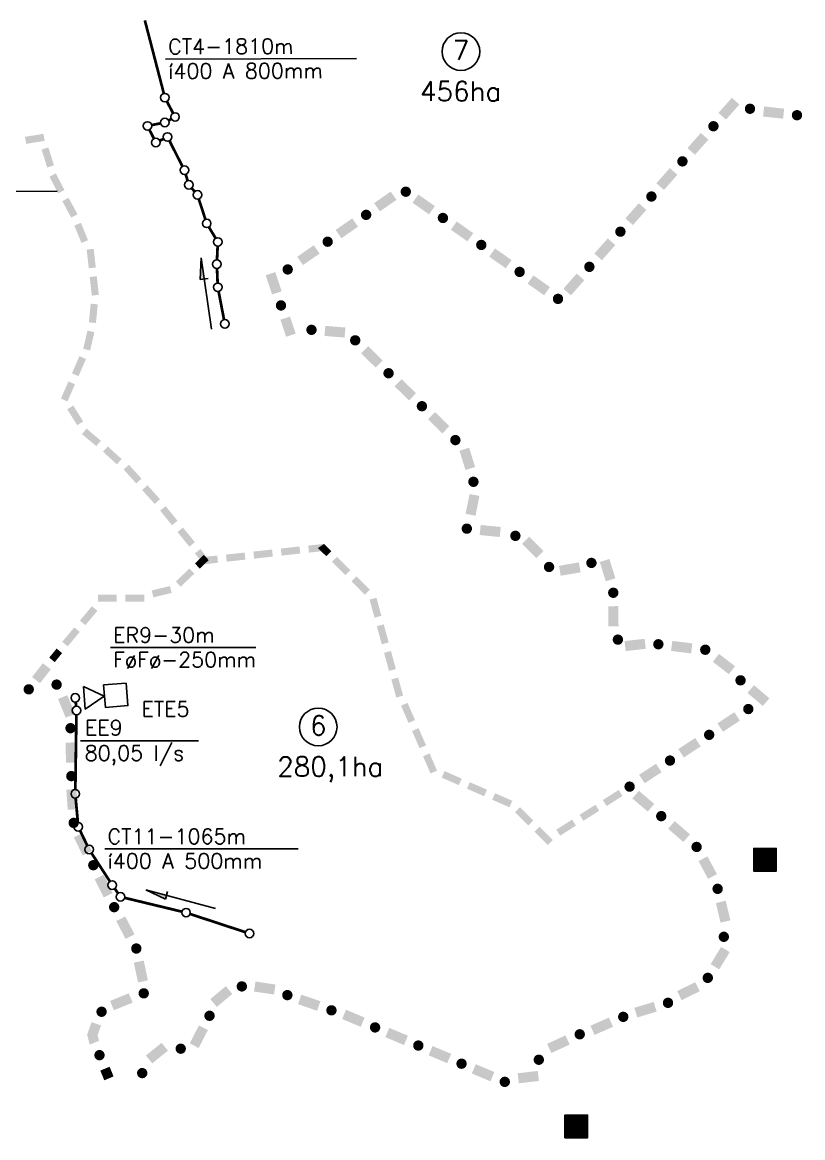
# Model space of a CAD drawing. Extents: x 587451 to 600081, y 7506605 to 7515945.
# Drawn here: x 593456 to 596285, y 7506605 to 7510650 of the extents above; entities that cross this region are included whole.
import ezdxf
from ezdxf.enums import TextEntityAlignment as Align

# ---------------------------------------------------------------- set-up
doc = ezdxf.new("R2010")
doc.units = 0
doc.header["$LTSCALE"] = 280
doc.header["$MEASUREMENT"] = 0
doc.layers.get('0').update_dxf_attribs({"linetype": 'CONTINUOUS'})
for name, color, linetype in [('ESTACAO', 5, 'CONTINUOUS'), ('LIMITE-BACIA', 3, 'CONTINUOUS'), ('LIMITE-PROJETO', 1, 'CONTINUOUS'), ('TEXTO', 5, 'CONTINUOUS'), ('TEXTO2', 5, 'CONTINUOUS')]:
    doc.layers.add(name, color=color, linetype=linetype)
doc.styles.get("Standard").update_dxf_attribs({"font": 'ROMANSBR.SHX'})

# ---------------------------------------------------------------- blocks, each defined once
blk = doc.blocks.new('2Q')
at = {"layer": 'LIMITE-BACIA'}
blk.add_solid([(-34, -12.9), (-34, 12.9), (34, -12.9), (34, 12.9)], dxfattribs=at)
blk = doc.blocks.new('1')
at = {"layer": 'LIMITE-PROJETO'}
blk.add_solid([(-36.6, -18.3), (-36.6, 18.3), (36.6, -18.3), (36.6, 18.3)], dxfattribs=at)
blk = doc.blocks.new('1Q')
at = {"layer": 'LIMITE-PROJETO', "const_width": 18.7}
blk.add_lwpolyline([(-94.6, 0, 1), (-75.9, 0, 1)], format="xyb", close=True, dxfattribs=at)
at = {"layer": 'ESTACAO'}
blk.add_blockref('1', (0, 0), dxfattribs=at)
blk = doc.blocks.new('*X3')
at = {"color": 0}
for p, q in [((594502.8, 7503841.2), (594584.1, 7503922.4)), ((594502.8, 7503844.7), (594580.5, 7503922.4)), ((594502.8, 7503848.2), (594577, 7503922.4)), ((594502.8, 7503851.8), (594573.4, 7503922.4)), ((594502.8, 7503855.3), (594569.9, 7503922.4)), ((594502.8, 7503858.8), (594566.4, 7503922.4)), ((594502.8, 7503862.4), (594562.8, 7503922.4)), ((594502.8, 7503865.9), (594559.3, 7503922.4)), ((594502.8, 7503869.4), (594555.8, 7503922.4)), ((594502.8, 7503873), (594552.2, 7503922.4)), ((594502.8, 7503876.5), (594548.7, 7503922.4)), ((594502.8, 7503880), (594545.2, 7503922.4)), ((594502.8, 7503883.6), (594541.6, 7503922.4)), ((594502.8, 7503887.1), (594538.1, 7503922.4)), ((594502.8, 7503890.7), (594534.6, 7503922.4)), ((594502.8, 7503894.2), (594531, 7503922.4)), ((594502.8, 7503897.7), (594527.5, 7503922.4)), ((594502.8, 7503901.3), (594523.9, 7503922.4)), ((594502.8, 7503904.8), (594520.4, 7503922.4)), ((594502.8, 7503908.3), (594516.9, 7503922.4)), ((594502.8, 7503911.9), (594513.3, 7503922.4)), ((594502.8, 7503915.4), (594509.8, 7503922.4)), ((594502.8, 7503918.9), (594506.3, 7503922.4)), ((594582.9, 7503840.3), (594502.8, 7503920.4)), ((594579.4, 7503840.3), (594502.8, 7503916.9)), ((594575.8, 7503840.3), (594502.8, 7503913.4)), ((594572.3, 7503840.3), (594502.8, 7503909.8)), ((594568.8, 7503840.3), (594502.8, 7503906.3)), ((594584.9, 7503841.9), (594504.4, 7503922.4)), ((594505.5, 7503840.3), (594584.9, 7503919.7)), ((594584.9, 7503845.5), (594507.9, 7503922.4)), ((594509.1, 7503840.3), (594584.9, 7503916.2)), ((594584.9, 7503849), (594511.5, 7503922.4)), ((594512.6, 7503840.3), (594584.9, 7503912.6)), ((594584.9, 7503852.5), (594515, 7503922.4)), ((594516.1, 7503840.3), (594584.9, 7503909.1)), ((594584.9, 7503856.1), (594518.5, 7503922.4)), ((594519.7, 7503840.3), (594584.9, 7503905.5)), ((594584.9, 7503859.6), (594522.1, 7503922.4)), ((594584.9, 7503863.1), (594525.6, 7503922.4)), ((594584.9, 7503866.7), (594529.1, 7503922.4)), ((594584.9, 7503870.2), (594532.7, 7503922.4)), ((594584.9, 7503873.7), (594536.2, 7503922.4)), ((594584.9, 7503877.3), (594539.7, 7503922.4)), ((594584.9, 7503880.8), (594543.3, 7503922.4)), ((594584.9, 7503884.3), (594546.8, 7503922.4)), ((594584.9, 7503887.9), (594550.3, 7503922.4)), ((594584.9, 7503891.4), (594553.9, 7503922.4)), ((594584.9, 7503894.9), (594557.4, 7503922.4)), ((594584.9, 7503898.5), (594561, 7503922.4)), ((594584.9, 7503902), (594564.5, 7503922.4)), ((594584.9, 7503905.6), (594568, 7503922.4)), ((594584.9, 7503909.1), (594571.6, 7503922.4)), ((594584.9, 7503912.6), (594575.1, 7503922.4)), ((594584.9, 7503916.2), (594578.6, 7503922.4)), ((594584.9, 7503919.7), (594582.2, 7503922.4)), ((594565.2, 7503840.3), (594502.8, 7503902.8)), ((594561.7, 7503840.3), (594502.8, 7503899.2)), ((594558.2, 7503840.3), (594502.8, 7503895.7)), ((594554.6, 7503840.3), (594502.8, 7503892.2)), ((594551.1, 7503840.3), (594502.8, 7503888.6)), ((594547.6, 7503840.3), (594502.8, 7503885.1)), ((594544, 7503840.3), (594502.8, 7503881.6)), ((594540.5, 7503840.3), (594502.8, 7503878)), ((594537, 7503840.3), (594502.8, 7503874.5)), ((594533.4, 7503840.3), (594502.8, 7503870.9)), ((594529.9, 7503840.3), (594502.8, 7503867.4)), ((594526.3, 7503840.3), (594502.8, 7503863.9)), ((594523.2, 7503840.3), (594584.9, 7503902)), ((594526.7, 7503840.3), (594584.9, 7503898.5)), ((594530.3, 7503840.3), (594584.9, 7503894.9)), ((594533.8, 7503840.3), (594584.9, 7503891.4)), ((594537.3, 7503840.3), (594584.9, 7503887.9)), ((594540.9, 7503840.3), (594584.9, 7503884.3)), ((594544.4, 7503840.3), (594584.9, 7503880.8)), ((594548, 7503840.3), (594584.9, 7503877.3)), ((594551.5, 7503840.3), (594584.9, 7503873.7)), ((594555, 7503840.3), (594584.9, 7503870.2)), ((594558.6, 7503840.3), (594584.9, 7503866.7)), ((594562.1, 7503840.3), (594584.9, 7503863.1)), ((594522.8, 7503840.3), (594502.8, 7503860.3)), ((594519.3, 7503840.3), (594502.8, 7503856.8)), ((594515.7, 7503840.3), (594502.8, 7503853.3)), ((594512.2, 7503840.3), (594502.8, 7503849.7)), ((594508.7, 7503840.3), (594502.8, 7503846.2)), ((594505.1, 7503840.3), (594502.8, 7503842.7)), ((594565.6, 7503840.3), (594584.9, 7503859.6)), ((594569.2, 7503840.3), (594584.9, 7503856)), ((594572.7, 7503840.3), (594584.9, 7503852.5)), ((594576.2, 7503840.3), (594584.9, 7503849)), ((594579.8, 7503840.3), (594584.9, 7503845.4)), ((594583.3, 7503840.3), (594584.9, 7503841.9))]:
    blk.add_line(p, q, dxfattribs=at)

msp = doc.modelspace()

# ---------------------------------------------------------------- linework, layer by layer
at = {"layer": 'ESTACAO'}
for p, q in [((594104.6, 7509795.1), (594101, 7509716.6)), ((594142.1, 7509536.7), (594104.6, 7509795.1)), ((594129.8, 7509720.6), (594101, 7509716.6)), ((593904, 7507504.3), (593974.6, 7507469.7)), ((594155.9, 7507435.7), (593904, 7507504.3)), ((593982.3, 7507497.7), (593974.6, 7507469.7))]:
    msp.add_line(p, q, dxfattribs=at)
at = {"layer": 'ESTACAO', "const_width": 10}
for points in [[(593900.2, 7510656.9), (593969, 7510391.7)], [(593980.1, 7510362.9), (594002.5, 7510320.3)], [(593996.1, 7510299.1), (593986.6, 7510294)], [(593916.7, 7510260.1), (593933.3, 7510227.7)], [(593957.6, 7510283.6), (593924.9, 7510277)], [(593954.4, 7510220.6), (593968.3, 7510227.2)], [(593989.4, 7510220), (594036.7, 7510127.1)], [(594048.3, 7510098.4), (594055.2, 7510075.5)], [(594069.8, 7510048.8), (594080.8, 7510035.8)], [(594095.7, 7510009.2), (594119.6, 7509935.5)], [(594124.4, 7509920.7), (594124.4, 7509920.7)], [(594132.3, 7509907.4), (594156.8, 7509866.6)], [(594164.7, 7509853.2), (594164.7, 7509853.2)], [(594164.1, 7509837.7), (594161.8, 7509788.3)], [(594161.2, 7509772.8), (594161.2, 7509772.8)], [(594161.8, 7509757.3), (594164, 7509704.5)], [(594164.7, 7509688.9), (594164.7, 7509688.9)], [(594167.6, 7509673.7), (594187.3, 7509571.3)], [(593650.9, 7508169.8), (593649.5, 7508184.5)], [(593648.2, 7507867.1), (593652.1, 7508138.8)], [(593657.4, 7507747.7), (593649.4, 7507836.1)], [(593691.5, 7507663.9), (593665.5, 7507718.2)], [(593773.6, 7507534.1), (593706.7, 7507636.9)], [(593803.2, 7507491), (593791, 7507508.3)], [(594034.3, 7507424.6), (593827.3, 7507474.6)], [(594264.5, 7507350.2), (594064.2, 7507416.1)]]:
    msp.add_lwpolyline(points, dxfattribs=at)
at = {"layer": 'ESTACAO'}
for points in [[(593677.8, 7508241.2), (593684.4, 7508159.2), (593752.2, 7508205.9)], [(593832.6, 7508253.6), (593750.6, 7508247.1), (593757.2, 7508165.1), (593839.1, 7508171.7)], [(596107.4, 7507571.9), (596189.4, 7507571.9), (596189.4, 7507654), (596107.4, 7507654)], [(595423.3, 7506604.8), (595505.4, 7506604.8), (595505.4, 7506686.9), (595423.3, 7506686.9)]]:
    msp.add_lwpolyline(points, close=True, dxfattribs=at)
for centre in [(593972.9, 7510376.6), (593972.9, 7510286.6), (594009.7, 7510306.5), (593909.7, 7510273.9), (593940.4, 7510213.9), (593982.3, 7510233.9), (594043.8, 7510113.3), (594059.8, 7510060.6), (594090.9, 7510024), (594124.4, 7509920.7), (594164.7, 7509853.2), (594161.2, 7509772.8), (594164.7, 7509688.9), (594190.2, 7509556.1), (593648, 7508200), (593652.3, 7508154.3), (593648, 7507851.6), (593658.8, 7507732.2), (593698.2, 7507649.9), (593782, 7507521), (593812.1, 7507478.3), (594049.5, 7507421), (594279.3, 7507345.3)]:
    msp.add_circle(centre, 15.5, dxfattribs=at)
for points in [[(594101, 7509716.6), (594115.4, 7509718.6), (594104.6, 7509795.1)], [(593974.6, 7507469.7), (593978.4, 7507483.7), (593904, 7507504.3)]]:
    msp.add_solid(points, dxfattribs=at)
at = {"layer": 'LIMITE-BACIA'}
for points in [[(594495.3, 7508726.7), (594492.5, 7508752.3), (594563, 7508734.1), (594550.1, 7508758.3)], [(594527.7, 7508743.2), (594550.1, 7508758.3), (594558, 7508713.5), (594576.3, 7508731.7)], [(594081.4, 7508723.5), (594101.5, 7508739.8), (594114.7, 7508683.4), (594132.6, 7508699.6)], [(594113.9, 7508718.4), (594131.6, 7508699.6), (594081.7, 7508687.3), (594099.4, 7508668.6)], [(594197.1, 7508693.8), (594194.3, 7508719.4), (594264.8, 7508701.2), (594262, 7508726.9)], [(594296.5, 7508704.7), (594293.7, 7508730.4), (594364.2, 7508712.2), (594361.4, 7508737.8)], [(594395.9, 7508715.7), (594393.1, 7508741.3), (594463.6, 7508723.2), (594460.8, 7508748.8)], [(594114.4, 7508684), (594094.9, 7508708.5), (594165.4, 7508690.3), (594162.6, 7508715.9)], [(593580.4, 7508378.6), (593600.2, 7508362.1), (593553.6, 7508345.9), (593573.4, 7508329.4)]]:
    msp.add_solid(points, dxfattribs=at)
at = {"layer": 'LIMITE-PROJETO', "const_width": 18.7}
for points in [[(596100.2, 7510343.3, 1), (596087.9, 7510329.3, 1)], [(594853.9, 7510040.8, 1), (594838.6, 7510030.1, 1)], [(594415.2, 7509762.4, 1), (594421.1, 7509744.7, 1)], [(594390.9, 7509632, 1), (594396.7, 7509614.2, 1)], [(595023.2, 7509143.6, 1), (595028.8, 7509125.8, 1)], [(595093.3, 7508992.6, 1), (595089.6, 7508974.3, 1)], [(595236.9, 7508794, 1), (595250.2, 7508780.9, 1)], [(595356.4, 7508673, 1), (595374.8, 7508676.2, 1)], [(595516.5, 7508698.2, 1), (595522, 7508680.3, 1)], [(595605.8, 7508410.1, 1), (595624.4, 7508412.1, 1)], [(593488.5, 7508232.3, 1), (593470, 7508229.4, 1)], [(593586, 7508255.4, 1), (593574.6, 7508240.6, 1)], [(593634.3, 7508081.2, 1), (593627.2, 7508098.5, 1)], [(595650.5, 7507884, 1), (595664.8, 7507871.9, 1)], [(596004.1, 7507341.4, 1), (595994.4, 7507325.4, 1)], [(595949.5, 7507188.6, 1), (595932.6, 7507180.4, 1)], [(593898.1, 7507119.2, 1), (593894.3, 7507137.5, 1)], [(594259, 7507159.5, 1), (594244.6, 7507147.5, 1)], [(594426.2, 7507120.5, 1), (594407.7, 7507123.2, 1)], [(593734.6, 7507058.1, 1), (593752, 7507065.1, 1)], [(594139, 7507055.3, 1), (594130.5, 7507038.6, 1)], [(594037.5, 7506933.5, 1), (594023, 7506921.7, 1)], [(593739.4, 7506895.6, 1), (593732.2, 7506912.9, 1)], [(595337.8, 7506888.6, 1), (595319.2, 7506886.4, 1)], [(593897.9, 7506844.9, 1), (593883.4, 7506833.2, 1)]]:
    msp.add_lwpolyline(points, format="xyb", close=True, dxfattribs=at)
at = {"layer": 'LIMITE-PROJETO'}
for points in [[(594391.7, 7509571.2), (594426.4, 7509582.6), (594412.3, 7509509.4), (594447, 7509520.8)], [(595549.4, 7508692.7), (595584.3, 7508703.5), (595571.1, 7508622.7), (595606, 7508633.5)], [(593530.4, 7508325.3), (593559.3, 7508303), (593491.3, 7508275.6), (593520.2, 7508253.3)], [(593726.9, 7506970.9), (593692.4, 7506983.1), (593741.6, 7507011.8), (593707.1, 7507024)], [(593734, 7506956.2), (593700.3, 7506942.2), (593724.2, 7506994.9), (593690.5, 7506980.9)], [(593786.9, 7506827), (593753.1, 7506813), (593772.4, 7506862.2), (593738.7, 7506848.2)]]:
    msp.add_solid(points, dxfattribs=at)
at = {"layer": 'TEXTO'}
for p, q in [((593974.7, 7510516), (594667.1, 7510518.5)), ((592889.6, 7510035), (593582, 7510037.6)), ((593775.5, 7508382.1), (594302.9, 7508382.1)), ((593667.5, 7508044.1), (594094.6, 7508044.1)), ((593755.1, 7507651.8), (594455.9, 7507651.8))]:
    msp.add_line(p, q, dxfattribs=at)
at = {"layer": 'TEXTO2'}
for centre in [(595046.2, 7510543.5), (594528.7, 7508094.4)]:
    msp.add_circle(centre, 68.2, dxfattribs=at)

# ---------------------------------------------------------------- block references
at = {"layer": 'ESTACAO'}
for name, p, rotation in [('1', (596017.7, 7510336.5), 228.5864096063548), ('1Q', (596179.7, 7510322.3), 173.6824301606271), ('1Q', (595905.2, 7510209), 228.5864096063548), ('2Q', (593501.3, 7510227.2), 9.168735772843723), ('2Q', (593548.3, 7510159.7), 287.2952586423844), ('1Q', (595792.8, 7510081.5), 228.5864096063548), ('2Q', (593581.7, 7510065.7), 297.4229151164037), ('2Q', (593628.6, 7509977.4), 298.6511312888845), ('1', (594771.9, 7510000), 214.9117072273573), ('1Q', (594911.1, 7509989.3), 144.8884612619653), ('1Q', (595680.3, 7509954.1), 228.5864096063548), ('1Q', (594632.5, 7509902.7), 214.9117072273573), ('2Q', (593669.4, 7509886.2), 292.3164751513175), ('1Q', (595050.2, 7509891.5), 144.8884612619653), ('1Q', (595567.9, 7509826.6), 228.5864096063548), ('1Q', (594493.1, 7509805.4), 214.9117072273573), ('2Q', (593705.9, 7509793.1), 276.3265090998775), ('1Q', (595189.2, 7509793.7), 144.8884612619653), ('1Q', (595455.4, 7509699.1), 228.5864096063548), ('2Q', (593716.9, 7509693.8), 276.3265090998775), ('1', (594367.3, 7509703.5), 288.2388359780553), ('1Q', (595328.3, 7509695.9), 144.8884612619653), ('2Q', (593713.4, 7509594.3), 264.4012912070502), ('2Q', (593697, 7509495.8), 257.0216419872312), ('1Q', (594589.4, 7509527.7), 355.3425813230882), ('1Q', (594723.5, 7509436.6), 315.3638983548669), ('2Q', (593661.3, 7509402.7), 246.4519979571537), ('1Q', (594844.4, 7509317.2), 315.3638983548669), ('2Q', (593621.4, 7509311.1), 246.4519979571537), ('1Q', (594965.4, 7509197.7), 315.3638983548669), ('2Q', (593647.8, 7509224.3), 301.9795965287076), ('2Q', (593706.5, 7509144.5), 319.7783968607566), ('2Q', (593782.3, 7509079.2), 317.6069526934598), ('1', (595069.2, 7509066.6), 287.3646875418883), ('2Q', (593855.7, 7509011.4), 312.0223395803818), ('2Q', (593922.7, 7508937.1), 312.0223395803818), ('1', (595088.2, 7508899.8), 258.7919694322453), ('2Q', (593987.1, 7508860.6), 308.9864635442499), ('2Q', (594050, 7508782.9), 308.9864635442499), ('1Q', (595152.3, 7508805), 354.3095078615457), ('1', (595306.6, 7508745.4), 315.4899979740796), ('2Q', (594611.8, 7508678), 314.9387965728048), ('1', (595440.8, 7508666.9), 9.784183945877453), ('2Q', (594046.1, 7508636.1), 223.4018367790104), ('2Q', (594682.5, 7508607.2), 314.9387965728048), ('2Q', (593961.2, 7508584.9), 193.7255564353001), ('1Q', (595598.9, 7508495.8), 270.3259927224912), ('2Q', (593764, 7508561.7), 179.9409608040923), ('2Q', (593864, 7508561.6), 179.9409608040923), ('2Q', (594736.4, 7508526.8), 285.2216493823148), ('2Q', (593696.5, 7508497.9), 230.2064519646837), ('2Q', (593632.5, 7508421.1), 230.2064519646837), ('2Q', (594762.7, 7508430.3), 285.2216493823148), ('1', (595677.7, 7508391.7), 6.354490158533617), ('1Q', (595846.5, 7508383.8), 352.9360328694896), ('1Q', (595999.6, 7508322.6), 322.5169564481074), ('2Q', (594788.9, 7508333.8), 285.2216493823148), ('2Q', (594815.2, 7508237.3), 285.2216493823148), ('1Q', (596124.7, 7508208.1), 319.5725612289319), ('1', (593616.2, 7508168.8), 112.2274363196354), ('2Q', (594854.4, 7508145.4), 293.5225510781914), ('1Q', (596016.8, 7508112.5), 213.3543613225283), ('2Q', (594894.3, 7508053.7), 293.5225510781914), ('1Q', (595874.8, 7508019), 213.3543613225283), ('1Q', (593631.9, 7508001.4), 91.14828005146174), ('2Q', (594934.2, 7507962), 293.5225510781914), ('1Q', (595732.8, 7507925.6), 213.3543613225283), ('2Q', (595012.7, 7507908.8), 336.3233132987756), ('1Q', (593636.4, 7507831.5), 93.91864073019767), ('2Q', (595104.3, 7507868.6), 336.3233132987756), ('2Q', (595195.9, 7507828.5), 336.3233132987756), ('2Q', (595596.2, 7507836.8), 32.51588372218581), ('1', (595707.3, 7507825.2), 319.8552565871901), ('2Q', (595275.1, 7507770.2), 315.0269814621769), ('2Q', (595511.9, 7507783.1), 32.51588372218581), ('1Q', (595836.8, 7507715.1), 319.0632164883727), ('2Q', (595427.6, 7507729.3), 32.51588372218581), ('1Q', (593675.3, 7507669.3), 116.4417308168645), ('2Q', (595345.9, 7507699.5), 315.0269814621769), ('1Q', (595940.9, 7507584.2), 298.258343489359), ('1Q', (593751, 7507517.1), 116.4417308168645), ('1Q', (595996.7, 7507424.4), 283.5187781131676), ('1Q', (593829.7, 7507366.4), 117.6649301056189), ('1', (595986, 7507256), 238.7829454761425), ('1', (593885.8, 7507207.6), 101.9887023380945), ('1', (594177.4, 7507116.7), 219.7902736739505), ('1', (594334.8, 7507147.6), 171.5731843771243), ('1', (595871, 7507136.2), 205.9020380146978), ('1', (593815, 7507097.7), 22.01795323523706), ('1Q', (594496.1, 7507094.4), 161.0195279934126), ('1Q', (595715.3, 7507069), 196.9724190388865), ('1Q', (594656.3, 7507037.8), 157.2152773642157), ('1Q', (595556.5, 7507008.9), 203.6394103821606), ('1', (594095.9, 7506971.1), 242.844341609228), ('1Q', (594813.1, 7506972), 157.2152773642157), ('1Q', (595399.5, 7506943.9), 204.9053262635954), ('1', (593944, 7506911.6), 219.0172599689258), ('1Q', (594969.8, 7506906.2), 157.2152773642157), ('1Q', (595126.5, 7506840.3), 157.2152773642157), ('1', (595290.4, 7506824.5), 186.6648350502871)]:
    msp.add_blockref(name, p, dxfattribs=dict(at, rotation=rotation))
for p in [(1604.6, 3731.6), (920.5, 2764.5)]:
    msp.add_blockref('*X3', p, dxfattribs=at)

# ---------------------------------------------------------------- texts
at = {"layer": 'TEXTO'}
for s, p in [('CT4-1810m', (593984.6, 7510534.1)), ('%%237400 A 800mm', (593984.9, 7510445.1))]:
    msp.add_text(s, height=55, rotation=0.2085, dxfattribs=at).set_placement(p)
for s, p in [('ER9-30m', (593785.4, 7508400.1)), ('F%%248F%%248-250mm', (593785.4, 7508311.1)), ('ETE5', (593887.9, 7508132.3)), ('EE9', (593683.1, 7508064.1)), ('80,05 l/s', (593682.1, 7507972.1)), ('CT11-1065m', (593765, 7507669.8)), ('%%237400 A 500mm', (593765, 7507580.9))]:
    msp.add_text(s, height=55, dxfattribs=at).set_placement(p)
at = {"layer": 'TEXTO2'}
for s, p in [('7', (595046.6, 7510513.8)), ('6', (594529.1, 7508064.7))]:
    msp.add_text(s, height=70, dxfattribs=at).set_placement(p, align=Align.CENTER)
for s, p in [('456ha', (594897.7, 7510364.6)), ('280,1ha', (594380.2, 7507915.6))]:
    msp.add_text(s, height=70, dxfattribs=at).set_placement(p)

doc.saveas('drawing.dxf')
